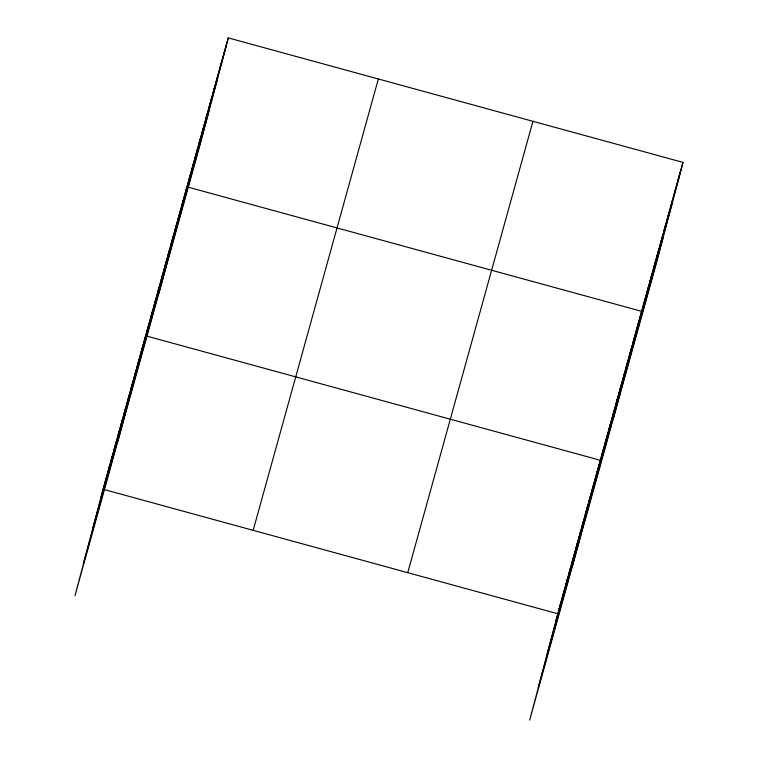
<?xml version="1.0" encoding="UTF-8"?>
<svg xmlns="http://www.w3.org/2000/svg" width="758" height="758" viewBox="0 0 758 758"><rect width="100%" height="100%" fill="white"/><g stroke="black" fill="none" stroke-linecap="round" stroke-linejoin="round"><path stroke-width="1.14" d="M104.386 485.054L106.395 477.455M107.655 473.248L109.664 465.649M110.933 461.442L112.942 453.843M114.202 449.636L116.211 442.037M117.481 437.83L119.489 430.231M120.749 426.024L122.758 418.425M124.028 414.228L126.036 406.629M127.306 402.422L129.315 394.823M130.575 390.616L132.584 383.017M133.853 378.81L135.862 371.212M137.122 367.005L139.131 359.406M140.401 355.199L142.409 347.6M117.585 442.141L145.678 335.794M147.118 330.981L149.127 323.382M150.558 318.568L152.566 310.969M154.007 306.156L156.006 298.557M157.446 293.744L159.455 286.145M160.886 281.332L162.894 273.733M164.334 268.919L166.334 261.321M167.774 256.507L169.783 248.908M171.213 244.095L173.222 236.496M174.662 231.683L176.671 224.084M178.102 219.27L180.11 211.672M181.541 206.858L183.55 199.259M158.896 293.194L186.999 186.847L641.666 311.339L613.573 417.686M188.429 182.034L190.438 174.435M191.869 169.621L193.877 162.023M195.318 157.209L197.326 149.61M198.757 144.797L200.766 137.198M202.197 132.385L204.205 124.786M205.645 119.972L207.654 112.373M209.085 107.56L211.094 99.961M212.524 95.148L214.533 87.549M215.973 82.736L217.982 75.137M219.413 70.323L221.421 62.725M222.861 57.911L224.861 50.312M228.31 37.9L200.207 144.247L75.014 595.608L103.116 489.261L228.31 37.9L682.986 162.392L654.884 268.739L529.69 720.1L557.793 613.753L682.986 162.392M559.053 609.546L561.062 601.947M562.332 597.74L564.34 590.141M565.61 585.934L567.609 578.335M568.879 574.128L570.888 566.529M572.157 562.322L574.166 554.723M575.426 550.526L577.435 542.918M578.705 538.72L580.713 531.121M581.973 526.914L583.982 519.315M585.252 515.108L587.26 507.509M588.53 503.303L590.529 495.704M591.799 491.497L593.808 483.898M595.077 479.691L597.086 472.092M572.262 566.643L600.355 460.286L146.815 336.107M601.795 455.473L603.794 447.874M605.235 443.06L607.243 435.462M608.674 430.648L610.683 423.049M612.123 418.236L614.132 410.637M615.562 405.824L617.571 398.225M619.002 393.411L621.01 385.813M622.451 380.999L624.459 373.4M625.89 368.587L627.899 360.988M629.33 356.175L631.338 348.576M632.778 343.762L634.787 336.164M636.218 331.35L638.227 323.751M643.106 306.526L645.115 298.927M646.546 294.113L648.554 286.515M649.985 281.701L651.994 274.102M653.434 269.289L655.443 261.69M656.873 256.877L658.882 249.278M660.322 244.464L662.321 236.866M663.762 232.052L665.77 224.453M667.201 219.64L669.21 212.041M670.65 207.228L672.659 199.629M674.089 194.815L676.098 187.217M677.529 182.403L679.538 174.804M101.108 496.86L226.301 45.499M92.495 529.444L217.688 78.083M83.626 563.023L208.82 111.663M253.163 530.344L378.346 78.984M407.747 572.669L532.94 121.308M555.785 621.352L680.978 169.991M547.172 653.936L672.365 202.576M538.303 687.515L663.496 236.155M104.253 489.573L557.793 613.753"/></g></svg>
